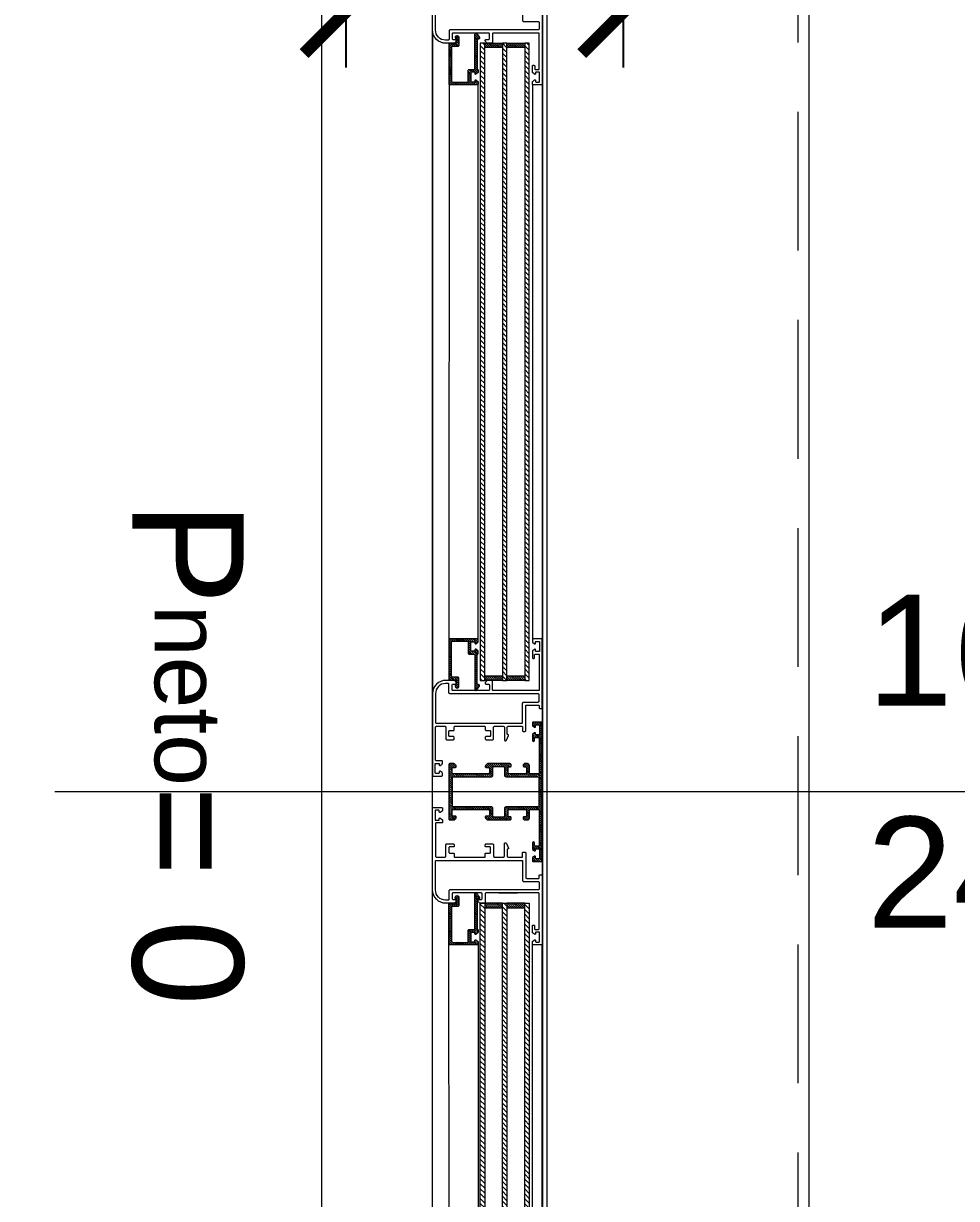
# Model space of a CAD drawing. Header units: centimetres. Extents: x 99002 to 104403, y -55119 to -48358.
# Drawn here: x 101830.3 to 101914.3, y -50868.9 to -50763 of the extents above; entities that cross this region are included whole.
import ezdxf

# ---------------------------------------------------------------- set-up
doc = ezdxf.new("R2010")
doc.units = ezdxf.units.CM
doc.header["$LTSCALE"] = 50
doc.header["$MEASUREMENT"] = 0
doc.linetypes.add('CACHE', pattern=[0.375, 0.25, -0.125])
doc.layers.get('0').update_dxf_attribs({"color": 8})
doc.layers.add('COTE 50ème', color=1, linetype='Continuous')
doc.layers.add('WINDOWS', color=21, linetype='Continuous', lineweight=5)
doc.styles.add('GENERATED_STYLE_1', font='arial.ttf')
doc.styles.add('RS_TXT_50', font='arial.ttf', dxfattribs={"height": 12.5})
doc.dimstyles.new('RS_50CM_LINEAIRE', dxfattribs={"dimscale": 5, "dimtxt": 12.5, "dimasz": 1.5, "dimexe": 1, "dimexo": 2.5, "dimgap": 1, "dimtad": 1, "dimdec": 1, "dimrnd": 0.5, "dimdsep": 46, "dimtxsty": 'RS_TXT_50', "dimblk1": 'ARCHTICK', "dimblk2": 'ARCHTICK', "dimsah": 1, "dimcen": 2.5, "dimdle": 1, "dimclrt": 4, "dimadec": 0, "dimazin": 2, "dimtfac": 1, "dimtdec": 1, "dimtix": 1, "dimtmove": 2, "dimatfit": 3, "dimfxl": 1, "dimtolj": 1, "dimtzin": 0, "dimarcsym": 0})
pattern_1 = [(135, (-46708.70849, -43842.58123), (-0.08838834765, -0.08838834765), [])]
pattern_2 = [(135, (-46708.9128, -43842.58123), (-0.2209708691, -0.2209708691), [])]

# ---------------------------------------------------------------- blocks, each defined once
blk = doc.blocks.new('DRITARE POS 3')
at = {"layer": 'WINDOWS'}
h = blk.add_hatch(dxfattribs=at)
h.set_pattern_fill('ANSI31', color=140, scale=2.5, angle=450)
h.set_pattern_definition(pattern_2)
h.paths.add_polyline_path([(-8.71, -70.07), (-8.71, -12.58), (-8.31, -12.58), (-8.31, -70.07)])
h.paths.add_polyline_path([(-6.71, -70.07), (-6.71, -12.58), (-6.31, -12.58), (-6.31, -70.07)])
h.paths.add_polyline_path([(-4.71, -70.07), (-4.71, -12.58), (-4.31, -12.58), (-4.31, -70.07)])
at = {"layer": 'WINDOWS', "transparency": 33554559}
h = blk.add_hatch(dxfattribs=at)
h.set_pattern_fill('ANSI31', color=140, angle=450)
h.set_pattern_definition([(135, (-46708.90849, -43825.58123), (-0.08838834765, -0.08838834765), [])])
h.paths.add_polyline_path([(-6.71, -12.58), (-8.31, -12.58), (-8.31, -12.98), (-6.71, -12.98)])
h.paths.add_polyline_path([(-4.71, -12.58), (-6.31, -12.58), (-6.31, -12.98), (-4.71, -12.98)])
h.paths.add_polyline_path([(-6.71, -69.67), (-8.31, -69.67), (-8.31, -70.07), (-6.71, -70.07)])
h.paths.add_polyline_path([(-4.71, -69.67), (-6.31, -69.67), (-6.31, -70.07), (-4.71, -70.07)])
h = blk.add_hatch(dxfattribs=at)
h.set_pattern_fill('ANSI31', color=256, angle=450)
h.set_pattern_definition(pattern_1)
h.paths.add_polyline_path([(-1.49, -66.39, 0.414214), (-1.55, -66.33), (-4.06, -66.33, 0.414214), (-4.11, -66.39), (-4.11, -66.59, 0.250765), (-4.09, -66.64), (-3.92, -66.77, 0.599022), (-3.83, -66.72), (-3.83, -66.65, -0.414214), (-3.78, -66.59), (-3.51, -66.59, -0.414214), (-3.46, -66.65), (-3.46, -67.39, -0.414214), (-3.51, -67.45), (-3.78, -67.45, -0.414214), (-3.83, -67.39), (-3.83, -67.32, 0.599022), (-3.92, -67.27), (-4.09, -67.4, 0.250765), (-4.11, -67.45), (-4.11, -67.66, 0.414214), (-4.06, -67.71), (-4.02, -67.71), (-4.02, -70.4, -0.414214), (-4.07, -70.46), (-4.15, -70.46, 0.603122), (-4.23, -70.6), (-3.98, -70.96, 0.737396), (-3.81, -70.9), (-3.81, -67.77, -0.414214), (-3.76, -67.71), (-3.31, -67.71, 0.414214), (-3.22, -67.62), (-3.22, -66.61, -0.414214), (-3.16, -66.55), (-1.81, -66.55, -0.414214), (-1.72, -66.65), (-1.72, -69.69, -0.414214), (-1.81, -69.78), (-2.28, -69.78, 0.414214), (-2.37, -69.88), (-2.37, -70.61, 1.657435), (-2.12, -70.48, -0.247394), (-2.15, -70.44), (-2.15, -70.06, -0.414214), (-2.09, -70.01), (-1.74, -70.01), (-1.74, -70.06), (-1.49, -70.06), (-1.49, -70.01)])
at = {"layer": 'WINDOWS'}
h = blk.add_hatch(dxfattribs=at)
h.set_pattern_fill('ANSI31', color=256, angle=450)
h.set_pattern_definition(pattern_1)
h.paths.add_polyline_path([(-9.61, -75.28, -0.414214), (-9.56, -75.22), (-9.26, -75.22, -0.414214), (-9.2, -75.28), (-9.2, -75.49, 1), (-9, -75.49), (-9, -74.96, 0.250765), (-9.02, -74.91), (-9.19, -74.8, 0.599022), (-9.28, -74.85), (-9.28, -74.92, -0.414214), (-9.33, -74.98), (-9.59, -74.98, -0.414214), (-9.65, -74.92), (-9.65, -74.14, -0.414214), (-9.59, -74.08), (-9.33, -74.08, -0.414214), (-9.28, -74.14), (-9.28, -74.25, 0.599022), (-9.19, -74.3), (-9.02, -74.18, 0.250765), (-9, -74.14), (-9, -73.9, 0.414214), (-9.05, -73.84), (-9.84, -73.84, 0.414214), (-9.89, -73.9), (-9.89, -80.11), (-9.89, -86.33, 0.414214), (-9.84, -86.38), (-9.05, -86.38, 0.414214), (-9, -86.33), (-9, -86.08, 0.250765), (-9.02, -86.04), (-9.19, -85.93, 0.599022), (-9.28, -85.97), (-9.28, -86.08, -0.414214), (-9.33, -86.14), (-9.59, -86.14, -0.414214), (-9.65, -86.08), (-9.65, -85.3, -0.414214), (-9.59, -85.24), (-9.33, -85.24, -0.414214), (-9.28, -85.3), (-9.28, -85.38, 0.599022), (-9.19, -85.42), (-9.02, -85.31, 0.250765), (-9, -85.26), (-9, -84.73, 1), (-9.2, -84.73), (-9.2, -84.95, -0.414214), (-9.26, -85), (-9.56, -85, -0.414214), (-9.61, -84.95), (-9.61, -81.77, -0.414214), (-9.56, -81.72), (-8.83, -81.72, -0.414214), (-8.74, -81.81), (-8.74, -82.46, 0.414214), (-8.55, -82.65), (-8.29, -82.65, 0.198912), (-8.25, -82.63), (-8.19, -82.57, 0.198912), (-8.18, -82.53), (-8.18, -82.43, 0.414214), (-8.23, -82.37), (-8.4, -82.37, -0.414214), (-8.46, -82.31), (-8.46, -81.81, -0.414214), (-8.36, -81.72), (-6.91, -81.72, -0.414214), (-6.81, -81.81), (-6.81, -82.31, -0.414214), (-6.87, -82.37), (-7.04, -82.37, 0.414214), (-7.09, -82.43), (-7.09, -82.53, 0.198912), (-7.08, -82.57), (-7.02, -82.63, 0.198912), (-6.98, -82.65), (-4.97, -82.65, 0.198912), (-4.93, -82.63), (-4.78, -82.48, 0.198912), (-4.76, -82.44), (-4.76, -82.37, 0.414214), (-4.82, -82.31), (-5, -82.31, -0.340481), (-5.13, -82.22), (-5.13, -81.81, -0.414214), (-5.04, -81.72), (-1.87, -81.72, -0.414214), (-1.77, -81.81), (-1.77, -82.22, -0.414214), (-1.87, -82.31), (-2.09, -82.31, 0.414214), (-2.15, -82.37), (-2.15, -82.44, 0.198912), (-2.13, -82.48), (-1.98, -82.63, 0.198912), (-1.94, -82.65), (-1.55, -82.65, 0.414214), (-1.49, -82.59), (-1.49, -80.11), (-1.49, -77.63, 0.414214), (-1.55, -77.57), (-1.94, -77.57, 0.198912), (-1.98, -77.59), (-2.13, -77.74, 0.198912), (-2.15, -77.78), (-2.15, -77.85, 0.414214), (-2.09, -77.91), (-1.87, -77.91, -0.414214), (-1.77, -78), (-1.77, -78.41, -0.414214), (-1.87, -78.51), (-5.04, -78.51, -0.414214), (-5.13, -78.41), (-5.13, -78, -0.340481), (-5, -77.91), (-4.82, -77.91, 0.414214), (-4.76, -77.85), (-4.76, -77.78, 0.198912), (-4.78, -77.74), (-4.93, -77.59, 0.198912), (-4.97, -77.57), (-6.98, -77.57, 0.198912), (-7.02, -77.59), (-7.08, -77.65, 0.198912), (-7.09, -77.69), (-7.09, -77.8, 0.414214), (-7.04, -77.85), (-6.87, -77.85, -0.414214), (-6.81, -77.91), (-6.81, -78.41, -0.414214), (-6.91, -78.51), (-8.36, -78.51, -0.414214), (-8.46, -78.41), (-8.46, -77.91, -0.414214), (-8.4, -77.85), (-8.23, -77.85, 0.414214), (-8.18, -77.8), (-8.18, -77.69, 0.198912), (-8.19, -77.65), (-8.25, -77.59, 0.198912), (-8.29, -77.57), (-8.55, -77.57, 0.414214), (-8.74, -77.76), (-8.74, -78.41, -0.414214), (-8.83, -78.51), (-9.56, -78.51, -0.414214), (-9.61, -78.45)])
h.paths.add_polyline_path([(-9.56, -78.79), (-6.63, -78.79), (-6.53, -78.69), (-6.53, -77.95), (-6.44, -77.85), (-5.51, -77.85), (-5.41, -77.95), (-5.41, -78.69), (-5.32, -78.79), (-1.83, -78.79), (-1.77, -78.84), (-1.77, -80.11), (-1.77, -81.38), (-1.83, -81.44), (-5.32, -81.44), (-5.41, -81.53), (-5.41, -82.28), (-5.51, -82.37), (-6.44, -82.37), (-6.53, -82.28), (-6.53, -81.53), (-6.63, -81.44), (-9.56, -81.44), (-9.61, -81.38), (-9.61, -80.11), (-9.61, -78.84)], flags=16)
at = {"layer": 'WINDOWS', "transparency": 33554559}
h = blk.add_hatch(dxfattribs=at)
h.set_pattern_fill('ANSI31', color=256, angle=450)
h.set_pattern_definition(pattern_1)
h.paths.add_polyline_path([(-1.49, -90.21), (-1.49, -90.16), (-1.74, -90.16), (-1.74, -90.21), (-2.09, -90.21, -0.414214), (-2.15, -90.16), (-2.15, -89.79, -0.247394), (-2.12, -89.74, 1.657435), (-2.37, -89.61), (-2.37, -90.35, 0.414214), (-2.28, -90.44), (-1.81, -90.44, -0.414214), (-1.72, -90.53), (-1.72, -93.57, -0.414214), (-1.81, -93.67), (-3.16, -93.67, -0.414214), (-3.22, -93.61), (-3.22, -92.6, 0.414214), (-3.31, -92.51), (-3.76, -92.51, -0.414214), (-3.81, -92.45), (-3.81, -89.32, 0.737396), (-3.98, -89.27), (-4.23, -89.62, 0.603122), (-4.15, -89.77), (-4.07, -89.77, -0.414214), (-4.02, -89.82), (-4.02, -92.51), (-4.06, -92.51, 0.414214), (-4.11, -92.57), (-4.11, -92.77, 0.250765), (-4.09, -92.82), (-3.92, -92.95, 0.599022), (-3.83, -92.9), (-3.83, -92.83, -0.414214), (-3.78, -92.77), (-3.51, -92.77, -0.414214), (-3.46, -92.83), (-3.46, -93.57, -0.414214), (-3.51, -93.63), (-3.78, -93.63, -0.414214), (-3.83, -93.57), (-3.83, -93.5, 0.599022), (-3.92, -93.45), (-4.09, -93.58, 0.250765), (-4.11, -93.63), (-4.11, -93.84, 0.414214), (-4.06, -93.89), (-1.55, -93.89, 0.414214), (-1.49, -93.84)])
at = {"layer": 'WINDOWS'}
h = blk.add_hatch(dxfattribs=at)
h.set_pattern_fill('ANSI31', color=140, scale=2.5, angle=450)
h.set_pattern_definition(pattern_2)
h.paths.add_polyline_path([(-8.71, -90.15), (-8.71, -147.54), (-8.31, -147.54), (-8.31, -90.15)])
h.paths.add_polyline_path([(-6.71, -90.15), (-6.71, -147.54), (-6.31, -147.54), (-6.31, -90.15)])
h.paths.add_polyline_path([(-4.71, -90.15), (-4.71, -147.53), (-4.31, -147.53), (-4.31, -90.15)])
at = {"layer": 'WINDOWS', "transparency": 33554559}
h = blk.add_hatch(dxfattribs=at)
h.set_pattern_fill('ANSI31', color=140, angle=450)
h.set_pattern_definition([(135, (-46708.90849, -43859.58123), (-0.08838834765, -0.08838834765), [])])
h.paths.add_polyline_path([(-6.71, -147.54), (-8.31, -147.54), (-8.31, -147.14), (-6.71, -147.14)])
h.paths.add_polyline_path([(-4.71, -147.54), (-6.31, -147.54), (-6.31, -147.14), (-4.71, -147.14)])
h.paths.add_polyline_path([(-6.71, -90.55), (-8.31, -90.55), (-8.31, -90.15), (-6.71, -90.15)])
h.paths.add_polyline_path([(-4.71, -90.55), (-6.31, -90.55), (-6.31, -90.15), (-4.71, -90.15)])
h = blk.add_hatch(dxfattribs=at)
h.set_pattern_fill('ANSI31', color=256, angle=450)
h.set_pattern_definition([(135, (-46708.71279, -43842.58135), (-0.08838834765, -0.08838834765), [])])
h.paths.add_polyline_path([(-1.72, -147.16, -0.414214), (-1.81, -147.25), (-2.28, -147.25, 0.414214), (-2.37, -147.34), (-2.37, -148.08, 1.835735), (-2.15, -147.94), (-2.15, -147.47), (-1.74, -147.47), (-1.5, -147.53), (-1.5, -143.85, 0.414214), (-1.55, -143.8), (-4.06, -143.8, 0.414214), (-4.12, -143.85), (-4.12, -144.06, 0.250765), (-4.09, -144.1), (-3.92, -144.24, 0.599022), (-3.84, -144.19), (-3.84, -144.06), (-3.46, -144.06), (-3.46, -144.92), (-3.84, -144.92), (-3.84, -144.79, 0.649779), (-3.93, -144.74), (-4.1, -144.88, 0.212283), (-4.12, -144.92), (-4.12, -145.12, 0.414214), (-4.06, -145.18), (-4.02, -145.18), (-4.02, -147.92), (-4.15, -147.92, 0.603122), (-4.23, -148.07), (-3.99, -148.42, 0.737396), (-3.82, -148.37), (-3.82, -145.18), (-3.31, -145.18, 0.414214), (-3.22, -145.08), (-3.22, -144.02), (-1.81, -144.02, -0.414214), (-1.72, -144.11)])
at = {"layer": 'WINDOWS', "color": 165, "linetype": 'CACHE'}
blk.add_line((-32.9, -160.11), (-32.9, 0), dxfattribs=at)
at = {"layer": 'WINDOWS'}
for p, q in [((-0.01, -11.48), (0, -71.24)), ((-9.89, -16.28), (-9.89, -66.39)), ((-9, -16.26), (-9, -66.39)), ((-4.11, -66.39), (-4.12, -16.26)), ((-1.5, -16.26), (-1.49, -66.39)), ((-5.98, -71), (-7.66, -71)), ((-0.01, -148.63), (0, -88.98)), ((-9.89, -143.83), (-9.89, -93.83)), ((-9, -143.85), (-9, -93.83)), ((-4.11, -93.84), (-4.12, -143.85)), ((-1.5, -143.85), (-1.49, -93.84))]:
    blk.add_line(p, q, dxfattribs=at)
at = {"layer": 'WINDOWS', "color": 165}
blk.add_line((-61.99, -80.11), (34.01, -80.11), dxfattribs=at)
for points in [[(-9.9, 0), (-9.9, -160.11), (-33.9, -160.11), (-33.9, 0)], [(-10.3, -159.71), (-10.3, -0.4), (-9.9, 0), (-9.9, -160.11)], [(0, 0), (0, -160.11), (10, -160.11), (10, 0)]]:
    blk.add_lwpolyline(points, close=True, dxfattribs=at)
at = {"layer": 'WINDOWS'}
for points in [[(-9.9, -160.11), (-9.9, 0), (0, 0), (0, -160.11)], [(-1.77, -80.11), (-1.77, -78.84), (-1.83, -78.79), (-5.32, -78.79), (-5.41, -78.69), (-5.41, -77.95), (-5.51, -77.85), (-6.44, -77.85), (-6.53, -77.95), (-6.53, -78.69), (-6.63, -78.79), (-9.56, -78.79), (-9.61, -78.84), (-9.61, -80.11), (-9.61, -81.38), (-9.56, -81.44), (-6.63, -81.44), (-6.53, -81.53), (-6.53, -82.28), (-6.44, -82.37), (-5.51, -82.37), (-5.41, -82.28), (-5.41, -81.53), (-5.32, -81.44), (-1.83, -81.44), (-1.77, -81.38)]]:
    blk.add_lwpolyline(points, close=True, dxfattribs=at)
at = {"layer": 'WINDOWS', "color": 140}
for points in [[(-8.71, -70.07), (-8.71, -12.58), (-8.31, -12.58), (-8.31, -70.07)], [(-6.71, -70.07), (-6.71, -12.58), (-6.31, -12.58), (-6.31, -70.07)], [(-4.71, -70.07), (-4.71, -12.58), (-4.31, -12.58), (-4.31, -70.07)], [(-6.71, -69.67), (-8.31, -69.67), (-8.31, -70.07), (-6.71, -70.07)], [(-4.71, -69.67), (-6.31, -69.67), (-6.31, -70.07), (-4.71, -70.07)], [(-8.71, -90.15), (-8.71, -147.54), (-8.31, -147.54), (-8.31, -90.15)], [(-6.71, -90.55), (-8.31, -90.55), (-8.31, -90.15), (-6.71, -90.15)], [(-6.71, -90.15), (-6.71, -147.54), (-6.31, -147.54), (-6.31, -90.15)], [(-4.71, -90.55), (-6.31, -90.55), (-6.31, -90.15), (-4.71, -90.15)], [(-4.71, -90.15), (-4.71, -147.53), (-4.31, -147.53), (-4.31, -90.15)], [(-6.71, -147.54), (-8.31, -147.54), (-8.31, -147.14), (-6.71, -147.14)], [(-4.71, -147.54), (-6.31, -147.54), (-6.31, -147.14), (-4.71, -147.14)]]:
    blk.add_lwpolyline(points, close=True, dxfattribs=at)
at = {"layer": 'WINDOWS'}
for points in [[(0, -78.64, -0.414214), (-0.06, -78.69), (-0.84, -78.69, -0.414214), (-0.9, -78.64), (-0.9, -78.43, -0.250765), (-0.87, -78.38), (-0.7, -78.25, -0.599022), (-0.62, -78.3), (-0.62, -78.39, 0.414214), (-0.56, -78.45), (-0.3, -78.45, 0.414214), (-0.24, -78.39), (-0.24, -77.61, 0.414214), (-0.3, -77.55), (-0.56, -77.55, 0.414214), (-0.62, -77.61), (-0.62, -77.7, -0.599022), (-0.7, -77.75), (-0.87, -77.62, -0.250765), (-0.9, -77.57), (-0.9, -77.37, -0.414214), (-0.84, -77.31), (-0.34, -77.31, 0.414214), (-0.28, -77.26), (-0.28, -74.31, 0.414214), (-0.37, -74.21), (-1.12, -74.21, 0.414214), (-1.21, -74.31), (-1.21, -75.33, -0.414214), (-1.31, -75.43), (-1.87, -75.43, -0.414214), (-1.96, -75.33), (-1.96, -75.2, -0.414214), (-1.9, -75.15), (-1.55, -75.15, 0.414214), (-1.49, -75.09), (-1.49, -74.64, 0.414214), (-1.55, -74.59), (-1.9, -74.59, -0.414214), (-1.96, -74.53), (-1.96, -74.27, 0.414214), (-2.02, -74.21), (-4.7, -74.21, 0.414214), (-4.76, -74.27), (-4.76, -74.53, -0.414214), (-4.82, -74.59), (-5.17, -74.59, 0.414214), (-5.23, -74.64), (-5.23, -75.09, 0.414214), (-5.17, -75.15), (-4.82, -75.15, -0.414214), (-4.76, -75.2), (-4.76, -75.33, -0.414214), (-4.85, -75.43), (-5.41, -75.43, -0.414214), (-5.51, -75.33), (-5.51, -74.31, 0.414214), (-5.6, -74.21), (-6.38, -74.21, 0.414214), (-6.48, -74.31), (-6.48, -75.43, -0.809546), (-6.66, -75.46), (-6.85, -75.04, -0.543142), (-6.79, -74.96, 0.414214), (-6.74, -74.9), (-6.74, -74.31, 0.414214), (-6.83, -74.21), (-8.06, -74.21, 0.414214), (-8.12, -74.27), (-8.12, -74.62, -0.414214), (-8.18, -74.68), (-8.34, -74.68, -0.414214), (-8.4, -74.62), (-8.4, -72.4, 0.414214), (-8.49, -72.31), (-9.56, -72.31, 0.414214), (-9.61, -72.36), (-9.61, -72.57, -0.414214), (-9.67, -72.63), (-9.84, -72.63, -0.414214), (-9.89, -72.57), (-9.89, -66.39, -0.414214), (-9.84, -66.34), (-9.05, -66.34, -0.414214), (-9, -66.39), (-9, -66.6, -0.250765), (-9.02, -66.64), (-9.19, -66.77, -0.599022), (-9.28, -66.73), (-9.28, -66.63, 0.414214), (-9.33, -66.58), (-9.59, -66.58, 0.414214), (-9.65, -66.63), (-9.65, -67.42, 0.414214), (-9.59, -67.47), (-9.33, -67.47, 0.414214), (-9.28, -67.42), (-9.28, -67.32, -0.599022), (-9.19, -67.28), (-9.02, -67.41, -0.250765), (-9, -67.46), (-9, -68.03, -0.414214), (-9.05, -68.09), (-9.15, -68.09, -0.414214), (-9.2, -68.03), (-9.2, -67.77, 0.414214), (-9.26, -67.72), (-9.56, -67.72, 0.414214), (-9.61, -67.77), (-9.61, -70.95, 0.414214), (-9.56, -71), (-4.82, -71, 0.414214), (-4.76, -70.95), (-4.76, -70.12, -0.414214), (-4.71, -70.07), (-4.32, -70.07, -0.198912), (-4.28, -70.09), (-4.13, -70.24, -0.198912), (-4.11, -70.28), (-4.11, -70.35, -0.414214), (-4.17, -70.4), (-4.39, -70.4, 0.414214), (-4.48, -70.5), (-4.48, -70.91, 0.414214), (-4.39, -71), (-1.87, -71, 0.414214), (-1.77, -70.91), (-1.77, -70.5, 0.414214), (-1.87, -70.4), (-2.09, -70.4, -0.414214), (-2.15, -70.35), (-2.15, -70.28, -0.198912), (-2.13, -70.24), (-1.98, -70.09, -0.198912), (-1.94, -70.07), (-1.21, -70.07, -0.414214), (0, -71.28)], [(-1.74, -70.01), (-2.09, -70.01, 0.414214), (-2.15, -70.06), (-2.15, -70.44, 0.247394), (-2.12, -70.48, -1.657435), (-2.37, -70.61), (-2.37, -69.88, -0.414214), (-2.28, -69.78), (-1.81, -69.78, 0.414214), (-1.72, -69.69), (-1.72, -66.65, 0.414214), (-1.81, -66.55), (-3.16, -66.55, 0.414214), (-3.22, -66.61), (-3.22, -67.62, -0.414214), (-3.31, -67.71), (-3.76, -67.71, 0.414214), (-3.81, -67.77), (-3.81, -70.9, -0.737396), (-3.98, -70.96), (-4.23, -70.6, -0.603122), (-4.15, -70.46), (-4.07, -70.46, 0.414214), (-4.02, -70.4), (-4.02, -67.71), (-4.06, -67.71, -0.414214), (-4.11, -67.66), (-4.11, -67.45, -0.250765), (-4.09, -67.4), (-3.92, -67.27, -0.599022), (-3.83, -67.32), (-3.83, -67.39, 0.414214), (-3.78, -67.45), (-3.51, -67.45, 0.414214), (-3.46, -67.39), (-3.46, -66.65, 0.414214), (-3.51, -66.59), (-3.78, -66.59, 0.414214), (-3.83, -66.65), (-3.83, -66.72, -0.599022), (-3.92, -66.77), (-4.09, -66.64, -0.250765), (-4.11, -66.59), (-4.11, -66.39, -0.414214), (-4.06, -66.33), (-1.55, -66.33, -0.414214), (-1.49, -66.39), (-1.49, -70.01), (-1.49, -70.06), (-1.74, -70.06)], [(-1.49, -70.44, -0.414214), (-1.4, -70.35), (-1.18, -70.35), (-1.18, -70.35, -0.414214), (-0.28, -71.28), (-0.28, -73.88, -0.414214), (-0.34, -73.93), (-8.06, -73.93, -0.414214), (-8.12, -73.88), (-8.12, -72.12, 0.414214), (-8.21, -72.03), (-9.52, -72.03, -0.414214), (-9.61, -71.94), (-9.61, -71.38, -0.414214), (-9.52, -71.28), (-1.59, -71.28, 0.414214), (-1.49, -71.19)], [(-1.49, -80.11), (-1.49, -77.63, 0.414214), (-1.55, -77.57), (-1.94, -77.57, 0.198912), (-1.98, -77.59), (-2.13, -77.74, 0.198912), (-2.15, -77.78), (-2.15, -77.85, 0.414214), (-2.09, -77.91), (-1.87, -77.91, -0.414214), (-1.77, -78), (-1.77, -78.41, -0.414214), (-1.87, -78.51), (-5.04, -78.51, -0.414214), (-5.13, -78.41), (-5.13, -78, -0.340481), (-5, -77.91), (-4.82, -77.91, 0.414214), (-4.76, -77.85), (-4.76, -77.78, 0.198912), (-4.78, -77.74), (-4.93, -77.59, 0.198912), (-4.97, -77.57), (-6.98, -77.57, 0.198912), (-7.02, -77.59), (-7.08, -77.65, 0.198912), (-7.09, -77.69), (-7.09, -77.8, 0.414214), (-7.04, -77.85), (-6.87, -77.85, -0.414214), (-6.81, -77.91), (-6.81, -78.41, -0.414214), (-6.91, -78.51), (-8.36, -78.51, -0.414214), (-8.46, -78.41), (-8.46, -77.91, -0.414214), (-8.4, -77.85), (-8.23, -77.85, 0.414214), (-8.18, -77.8), (-8.18, -77.69, 0.198912), (-8.19, -77.65), (-8.25, -77.59, 0.198912), (-8.29, -77.57), (-8.55, -77.57, 0.414214), (-8.74, -77.76), (-8.74, -78.41, -0.414214), (-8.83, -78.51), (-9.56, -78.51, -0.414214), (-9.61, -78.45), (-9.61, -75.28, -0.414214), (-9.56, -75.22), (-9.26, -75.22, -0.414214), (-9.2, -75.28), (-9.2, -75.49, 1), (-9, -75.49), (-9, -74.96, 0.250765), (-9.02, -74.91), (-9.19, -74.8, 0.599022), (-9.28, -74.85), (-9.28, -74.92, -0.414214), (-9.33, -74.98), (-9.59, -74.98, -0.414214), (-9.65, -74.92), (-9.65, -74.14, -0.414214), (-9.59, -74.08), (-9.33, -74.08, -0.414214), (-9.28, -74.14), (-9.28, -74.25, 0.599022), (-9.19, -74.3), (-9.02, -74.18, 0.250765), (-9, -74.14), (-9, -73.9, 0.414214), (-9.05, -73.84), (-9.84, -73.84, 0.414214), (-9.89, -73.9), (-9.89, -80.11), (-9.89, -86.33, 0.414214), (-9.84, -86.38), (-9.05, -86.38, 0.414214), (-9, -86.33), (-9, -86.08, 0.250765), (-9.02, -86.04), (-9.19, -85.93, 0.599022), (-9.28, -85.97), (-9.28, -86.08, -0.414214), (-9.33, -86.14), (-9.59, -86.14, -0.414214), (-9.65, -86.08), (-9.65, -85.3, -0.414214), (-9.59, -85.24), (-9.33, -85.24, -0.414214), (-9.28, -85.3), (-9.28, -85.38, 0.599022), (-9.19, -85.42), (-9.02, -85.31, 0.250765), (-9, -85.26), (-9, -84.73, 1), (-9.2, -84.73), (-9.2, -84.95, -0.414214), (-9.26, -85), (-9.56, -85, -0.414214), (-9.61, -84.95), (-9.61, -81.77, -0.414214), (-9.56, -81.72), (-8.83, -81.72, -0.414214), (-8.74, -81.81), (-8.74, -82.46, 0.414214), (-8.55, -82.65), (-8.29, -82.65, 0.198912), (-8.25, -82.63), (-8.19, -82.57, 0.198912), (-8.18, -82.53), (-8.18, -82.43, 0.414214), (-8.23, -82.37), (-8.4, -82.37, -0.414214), (-8.46, -82.31), (-8.46, -81.81, -0.414214), (-8.36, -81.72), (-6.91, -81.72, -0.414214), (-6.81, -81.81), (-6.81, -82.31, -0.414214), (-6.87, -82.37), (-7.04, -82.37, 0.414214), (-7.09, -82.43), (-7.09, -82.53, 0.198912), (-7.08, -82.57), (-7.02, -82.63, 0.198912), (-6.98, -82.65), (-4.97, -82.65, 0.198912), (-4.93, -82.63), (-4.78, -82.48, 0.198912), (-4.76, -82.44), (-4.76, -82.37, 0.414214), (-4.82, -82.31), (-5, -82.31, -0.340481), (-5.13, -82.22), (-5.13, -81.81, -0.414214), (-5.04, -81.72), (-1.87, -81.72, -0.414214), (-1.77, -81.81), (-1.77, -82.22, -0.414214), (-1.87, -82.31), (-2.09, -82.31, 0.414214), (-2.15, -82.37), (-2.15, -82.44, 0.198912), (-2.13, -82.48), (-1.98, -82.63, 0.198912), (-1.94, -82.65), (-1.55, -82.65, 0.414214), (-1.49, -82.59)], [(0, -81.59, 0.414214), (-0.06, -81.53), (-0.84, -81.53, 0.414214), (-0.9, -81.59), (-0.9, -81.79, 0.250765), (-0.87, -81.84), (-0.7, -81.97, 0.599022), (-0.62, -81.92), (-0.62, -81.83, -0.414214), (-0.56, -81.77), (-0.3, -81.77, -0.414214), (-0.24, -81.83), (-0.24, -82.61, -0.414214), (-0.3, -82.67), (-0.56, -82.67, -0.414214), (-0.62, -82.61), (-0.62, -82.52, 0.599022), (-0.7, -82.47), (-0.87, -82.6, 0.250765), (-0.9, -82.65), (-0.9, -82.86, 0.414214), (-0.84, -82.91), (-0.34, -82.91, -0.414214), (-0.28, -82.97), (-0.28, -85.92, -0.414214), (-0.37, -86.01), (-1.12, -86.01, -0.414214), (-1.21, -85.92), (-1.21, -84.89, 0.414214), (-1.31, -84.8), (-1.87, -84.8, 0.414214), (-1.96, -84.89), (-1.96, -85.02, 0.414214), (-1.9, -85.08), (-1.55, -85.08, -0.414214), (-1.49, -85.13), (-1.49, -85.58, -0.414214), (-1.55, -85.64), (-1.9, -85.64, 0.414214), (-1.96, -85.69), (-1.96, -85.95, -0.414214), (-2.02, -86.01), (-4.7, -86.01, -0.414214), (-4.76, -85.95), (-4.76, -85.69, 0.414214), (-4.82, -85.64), (-5.17, -85.64, -0.414214), (-5.23, -85.58), (-5.23, -85.13, -0.414214), (-5.17, -85.08), (-4.82, -85.08, 0.414214), (-4.76, -85.02), (-4.76, -84.89, 0.414214), (-4.85, -84.8), (-5.41, -84.8, 0.414214), (-5.51, -84.89), (-5.51, -85.92, -0.414214), (-5.6, -86.01), (-6.38, -86.01, -0.414214), (-6.48, -85.92), (-6.48, -84.8, 0.809546), (-6.66, -84.76), (-6.85, -85.18, 0.543142), (-6.79, -85.26, -0.414214), (-6.74, -85.32), (-6.74, -85.92, -0.414214), (-6.83, -86.01), (-8.06, -86.01, -0.414214), (-8.12, -85.95), (-8.12, -85.6, 0.414214), (-8.18, -85.54), (-8.34, -85.54, 0.414214), (-8.4, -85.6), (-8.4, -87.82, -0.414214), (-8.49, -87.91), (-9.56, -87.91, -0.414214), (-9.61, -87.86), (-9.61, -87.65, 0.414214), (-9.67, -87.6), (-9.84, -87.6, 0.414214), (-9.89, -87.65), (-9.89, -93.83, 0.414214), (-9.84, -93.89), (-9.05, -93.89, 0.414214), (-9, -93.83), (-9, -93.63, 0.250765), (-9.02, -93.58), (-9.19, -93.45, 0.599022), (-9.28, -93.5), (-9.28, -93.59, -0.414214), (-9.33, -93.64), (-9.59, -93.64, -0.414214), (-9.65, -93.59), (-9.65, -92.8, -0.414214), (-9.59, -92.75), (-9.33, -92.75, -0.414214), (-9.28, -92.8), (-9.28, -92.9, 0.599022), (-9.19, -92.94), (-9.02, -92.81, 0.250765), (-9, -92.77), (-9, -92.19, 0.414214), (-9.05, -92.13), (-9.15, -92.13, 0.414214), (-9.2, -92.19), (-9.2, -92.45, -0.414214), (-9.26, -92.51), (-9.56, -92.51, -0.414214), (-9.61, -92.45), (-9.61, -89.28, -0.414214), (-9.56, -89.22), (-5.47, -89.22, -0.414214), (-5.41, -89.28), (-5.41, -90.1, 0.414214), (-5.36, -90.15), (-4.97, -90.15, 0.198912), (-4.93, -90.14), (-4.78, -89.98, 0.198912), (-4.76, -89.94), (-4.76, -89.87, 0.414214), (-4.82, -89.82), (-5.04, -89.82, -0.414214), (-5.13, -89.72), (-5.13, -89.31, -0.414214), (-5.04, -89.22), (-1.87, -89.22, -0.414214), (-1.77, -89.31), (-1.77, -89.72, -0.414214), (-1.87, -89.82), (-2.09, -89.82, 0.414214), (-2.15, -89.87), (-2.15, -89.94, 0.198912), (-2.13, -89.98), (-1.98, -90.14, 0.198912), (-1.94, -90.15), (-1.21, -90.15, 0.414214), (0, -88.94)], [(-1.49, -89.78, 0.414214), (-1.4, -89.87), (-1.18, -89.87), (-1.18, -89.87, 0.414214), (-0.28, -88.94), (-0.28, -86.35, 0.414214), (-0.34, -86.29), (-8.06, -86.29, 0.414214), (-8.12, -86.35), (-8.12, -88.1, -0.414214), (-8.21, -88.19), (-9.52, -88.19, 0.414214), (-9.61, -88.29), (-9.61, -88.85, 0.414214), (-9.52, -88.94), (-1.59, -88.94, -0.414214), (-1.49, -89.03)], [(-1.74, -90.21), (-2.09, -90.21, -0.414214), (-2.15, -90.16), (-2.15, -89.79, -0.247394), (-2.12, -89.74, 1.657435), (-2.37, -89.61), (-2.37, -90.35, 0.414214), (-2.28, -90.44), (-1.81, -90.44, -0.414214), (-1.72, -90.53), (-1.72, -93.57, -0.414214), (-1.81, -93.67), (-3.16, -93.67, -0.414214), (-3.22, -93.61), (-3.22, -92.6, 0.414214), (-3.31, -92.51), (-3.76, -92.51, -0.414214), (-3.81, -92.45), (-3.81, -89.32, 0.737396), (-3.98, -89.27), (-4.23, -89.62, 0.603122), (-4.15, -89.77), (-4.07, -89.77, -0.414214), (-4.02, -89.82), (-4.02, -92.51), (-4.06, -92.51, 0.414214), (-4.11, -92.57), (-4.11, -92.77, 0.250765), (-4.09, -92.82), (-3.92, -92.95, 0.599022), (-3.83, -92.9), (-3.83, -92.83, -0.414214), (-3.78, -92.77), (-3.51, -92.77, -0.414214), (-3.46, -92.83), (-3.46, -93.57, -0.414214), (-3.51, -93.63), (-3.78, -93.63, -0.414214), (-3.83, -93.57), (-3.83, -93.5, 0.599022), (-3.92, -93.45), (-4.09, -93.58, 0.250765), (-4.11, -93.63), (-4.11, -93.84, 0.414214), (-4.06, -93.89), (-1.55, -93.89, 0.414214), (-1.49, -93.84), (-1.49, -90.21), (-1.49, -90.16), (-1.74, -90.16)], [(-1.74, -147.47), (-2.09, -147.47, 0.414214), (-2.15, -147.53), (-2.15, -147.9, 0.247394), (-2.13, -147.95, -1.657435), (-2.37, -148.08), (-2.37, -147.34, -0.414214), (-2.28, -147.25), (-1.81, -147.25, 0.414214), (-1.72, -147.16), (-1.72, -144.11, 0.414214), (-1.81, -144.02), (-3.16, -144.02, 0.414214), (-3.22, -144.08), (-3.22, -145.08, -0.414214), (-3.31, -145.18), (-3.76, -145.18, 0.414214), (-3.82, -145.23), (-3.82, -148.37, -0.737396), (-3.99, -148.42), (-4.23, -148.07, -0.603122), (-4.15, -147.92), (-4.08, -147.92, 0.414214), (-4.02, -147.87), (-4.02, -145.18), (-4.06, -145.18, -0.414214), (-4.12, -145.12), (-4.12, -144.92, -0.250765), (-4.09, -144.87), (-3.92, -144.74, -0.599022), (-3.84, -144.79), (-3.84, -144.86, 0.414214), (-3.78, -144.92), (-3.52, -144.92, 0.414214), (-3.46, -144.86), (-3.46, -144.11, 0.414214), (-3.52, -144.06), (-3.78, -144.06, 0.414214), (-3.84, -144.11), (-3.84, -144.19, -0.599022), (-3.92, -144.24), (-4.09, -144.1, -0.250765), (-4.12, -144.06), (-4.12, -143.85, -0.414214), (-4.06, -143.8), (-1.55, -143.8, -0.414214), (-1.5, -143.85), (-1.5, -147.47), (-1.5, -147.53), (-1.74, -147.53)], [(-1.5, -147.9, -0.414214), (-1.4, -147.81), (-1.18, -147.81), (-1.18, -147.81, -0.414214), (-0.28, -148.74), (-0.28, -151.34, -0.414214), (-0.34, -151.39), (-8.07, -151.39, -0.414214), (-8.12, -151.34), (-8.12, -149.58, 0.414214), (-8.22, -149.49), (-9.52, -149.49, -0.414214), (-9.62, -149.4), (-9.62, -148.84, -0.414214), (-9.52, -148.74), (-1.59, -148.74, 0.414214), (-1.5, -148.65)]]:
    blk.add_lwpolyline(points, format="xyb", close=True, dxfattribs=at)
blk.add_lwpolyline([(-9.9, -150.03), (-9.9, -143.85, -0.414214), (-9.84, -143.8), (-9.06, -143.8, -0.414214), (-9, -143.85), (-9, -144.06, -0.250765), (-9.03, -144.1), (-9.19, -144.24, -0.599022), (-9.28, -144.19), (-9.28, -144.1, 0.414214), (-9.34, -144.04), (-9.6, -144.04, 0.414214), (-9.65, -144.1), (-9.65, -144.88, 0.414214), (-9.6, -144.94), (-9.34, -144.94, 0.414214), (-9.28, -144.88), (-9.28, -144.79, -0.599022), (-9.19, -144.74), (-9.03, -144.87, -0.250765), (-9, -144.92), (-9, -145.5, -0.414214), (-9.06, -145.55), (-9.15, -145.55, -0.414214), (-9.21, -145.5), (-9.21, -145.23, 0.414214), (-9.26, -145.18), (-9.56, -145.18, 0.414214), (-9.62, -145.23), (-9.62, -148.41, 0.414214), (-9.56, -148.46), (-5.47, -148.46, 0.414214), (-5.42, -148.41), (-5.42, -147.59, -0.414214), (-5.36, -147.53), (-4.97, -147.53, -0.198912), (-4.93, -147.55), (-4.78, -147.7, -0.198912), (-4.76, -147.74), (-4.76, -147.81, -0.414214), (-4.82, -147.87), (-5.04, -147.87, 0.414214), (-5.14, -147.96), (-5.14, -148.37, 0.414214), (-5.04, -148.46), (-1.87, -148.46, 0.414214), (-1.78, -148.37), (-1.78, -147.96, 0.414214), (-1.87, -147.87), (-2.09, -147.87, -0.414214), (-2.15, -147.81), (-2.15, -147.74, -0.198912), (-2.13, -147.7), (-1.98, -147.55, -0.198912), (-1.94, -147.53), (-1.22, -147.53, -0.414214), (0, -148.74), (0, -156.1, -0.414214)], format="xyb", dxfattribs=at)
at = {"layer": 'WINDOWS', "color": 165, "char_height": 10, "attachment_point": 7, "style": 'GENERATED_STYLE_1'}
for s, insert, rotation in [('\\A1;\\pt0;P{\\H0.6x;neto}= 0', (27.15, -106.27), 90), ('\\A1;\\pt0;240{\\H0.66x;\\S^  ;}', (-39.11, -64.94), 180), ('\\A1;\\pt0;160{\\H0.66x;\\S^  ;}', (-39.11, -84.94), 180)]:
    blk.add_mtext(s, dxfattribs=dict(at, insert=insert, rotation=rotation))
blk = doc.blocks.new('_ArchTick')
at = {"color": 0, "linetype": 'ByBlock', "const_width": 0.15}
blk.add_lwpolyline([(-0.5, -0.5), (0.5, 0.5)], dxfattribs=at)
blk = doc.blocks.new('*D962')
at = {"layer": 'COTE 50ème', "color": 0, "lineweight": -2, "ltscale": 0.5, "transparency": 16777216}
for p, q in [((101859.34, -50720.51), (101859.34, -50767.01)), ((101159.34, -50743.21), (101159.34, -50767.01)), ((101154.34, -50762.01), (101864.34, -50762.01))]:
    blk.add_line(p, q, dxfattribs=at)
at = {"layer": 'Defpoints', "color": 0, "ltscale": 0.5, "transparency": 16777216}
for p in [(101859.34, -50708.01), (101159.34, -50730.71), (101859.34, -50762.01)]:
    blk.add_point(p, dxfattribs=at)
at = {"layer": 'COTE 50ème', "color": 0, "lineweight": -2, "ltscale": 0.5, "transparency": 16777216, "xscale": 7.5, "yscale": 7.5, "zscale": 7.5, "rotation": 180}
blk.add_blockref('_ArchTick', (101159.34, -50762.01), dxfattribs=at)
at = {"layer": 'COTE 50ème', "color": 0, "lineweight": -2, "ltscale": 0.5, "transparency": 16777216, "xscale": 7.5, "yscale": 7.5, "zscale": 7.5}
blk.add_blockref('_ArchTick', (101859.34, -50762.01), dxfattribs=at)
at = {"layer": 'COTE 50ème', "color": 4, "ltscale": 0.5, "transparency": 16777216, "insert": (101509.34, -50750.63), "char_height": 12.5, "attachment_point": 5, "style": 'RS_TXT_50'}
blk.add_mtext('\\A1;700', dxfattribs=at)
blk = doc.blocks.new('*D963')
at = {"layer": 'COTE 50ème', "color": 0, "lineweight": -2, "ltscale": 0.5, "transparency": 16777216}
for p, q in [((101859.34, -50720.51), (101859.34, -50767.01)), ((101884.34, -50720.51), (101884.34, -50767.01)), ((101859.34, -50762.01), (101851.84, -50762.01)), ((101859.34, -50762.01), (101884.34, -50762.01)), ((101884.34, -50762.01), (101891.84, -50762.01))]:
    blk.add_line(p, q, dxfattribs=at)
at = {"layer": 'Defpoints', "color": 0, "ltscale": 0.5, "transparency": 16777216}
for p in [(101859.34, -50708.01), (101884.34, -50708.01), (101884.34, -50762.01)]:
    blk.add_point(p, dxfattribs=at)
at = {"layer": 'COTE 50ème', "color": 0, "lineweight": -2, "ltscale": 0.5, "transparency": 16777216, "xscale": 7.5, "yscale": 7.5, "zscale": 7.5}
blk.add_blockref('_ArchTick', (101859.34, -50762.01), dxfattribs=at)
at = {"layer": 'COTE 50ème', "color": 0, "lineweight": -2, "ltscale": 0.5, "transparency": 16777216, "xscale": 7.5, "yscale": 7.5, "zscale": 7.5, "rotation": 180}
blk.add_blockref('_ArchTick', (101884.34, -50762.01), dxfattribs=at)
at = {"layer": 'COTE 50ème', "color": 4, "ltscale": 0.5, "transparency": 16777216, "insert": (101871.84, -50750.63), "char_height": 12.5, "attachment_point": 5, "style": 'RS_TXT_50'}
blk.add_mtext('\\A1;25', dxfattribs=at)
blk = doc.blocks.new('*D964')
at = {"layer": 'COTE 50ème', "color": 0, "lineweight": -2, "ltscale": 0.5, "transparency": 16777216}
for p, q in [((101884.34, -50720.51), (101884.34, -50767.01)), ((101994.34, -50727.11), (101994.34, -50767.01)), ((101879.34, -50762.01), (101999.34, -50762.01))]:
    blk.add_line(p, q, dxfattribs=at)
at = {"layer": 'Defpoints', "color": 0, "ltscale": 0.5, "transparency": 16777216}
for p in [(101884.34, -50708.01), (101994.34, -50714.61), (101994.34, -50762.01)]:
    blk.add_point(p, dxfattribs=at)
at = {"layer": 'COTE 50ème', "color": 0, "lineweight": -2, "ltscale": 0.5, "transparency": 16777216, "xscale": 7.5, "yscale": 7.5, "zscale": 7.5, "rotation": 180}
blk.add_blockref('_ArchTick', (101884.34, -50762.01), dxfattribs=at)
at = {"layer": 'COTE 50ème', "color": 0, "lineweight": -2, "ltscale": 0.5, "transparency": 16777216, "xscale": 7.5, "yscale": 7.5, "zscale": 7.5}
blk.add_blockref('_ArchTick', (101994.34, -50762.01), dxfattribs=at)
at = {"layer": 'COTE 50ème', "color": 4, "ltscale": 0.5, "transparency": 16777216, "insert": (101939.34, -50750.63), "char_height": 12.5, "attachment_point": 5, "style": 'RS_TXT_50'}
blk.add_mtext('\\A1;110', dxfattribs=at)
blk = doc.blocks.new('*D1050')
at = {"layer": 'COTE 50ème', "color": 0, "lineweight": -2, "ltscale": 0.5, "transparency": 16777216}
for p, q in [((101804.17, -50962.36), (101804.17, -50352.36)), ((101855.09, -50357.36), (101799.17, -50357.36)), ((101806.65, -50957.36), (101799.17, -50957.36))]:
    blk.add_line(p, q, dxfattribs=at)
at = {"layer": 'Defpoints', "color": 0, "ltscale": 0.5, "transparency": 16777216}
for p in [(101804.17, -50357.36), (101867.59, -50357.36), (101819.15, -50957.36)]:
    blk.add_point(p, dxfattribs=at)
at = {"layer": 'COTE 50ème', "color": 0, "lineweight": -2, "ltscale": 0.5, "transparency": 16777216, "xscale": 7.5, "yscale": 7.5, "zscale": 7.5}
for p, rotation in [((101804.17, -50357.36), 90), ((101804.17, -50957.36), 270)]:
    blk.add_blockref('_ArchTick', p, dxfattribs=dict(at, rotation=rotation))
at = {"layer": 'COTE 50ème', "color": 4, "ltscale": 0.5, "transparency": 16777216, "insert": (101792.79, -50657.36), "char_height": 12.5, "attachment_point": 5, "rotation": 90, "style": 'RS_TXT_50'}
blk.add_mtext('\\A1;600', dxfattribs=at)
blk = doc.blocks.new('*D1222')
at = {"layer": 'COTE 50ème', "color": 0, "lineweight": -2, "ltscale": 0.5, "transparency": 16777216}
for p, q in [((102130.02, -50917.36), (102130.02, -50747.25)), ((101895.01, -50752.25), (102135.02, -50752.25)), ((101893.69, -50912.36), (102135.02, -50912.36))]:
    blk.add_line(p, q, dxfattribs=at)
at = {"layer": 'Defpoints', "color": 0, "ltscale": 0.5, "transparency": 16777216}
for p in [(101882.51, -50752.25), (102130.02, -50752.25), (101881.19, -50912.36)]:
    blk.add_point(p, dxfattribs=at)
at = {"layer": 'COTE 50ème', "color": 0, "lineweight": -2, "ltscale": 0.5, "transparency": 16777216, "xscale": 7.5, "yscale": 7.5, "zscale": 7.5}
for p, rotation in [((102130.02, -50752.25), 90), ((102130.02, -50912.36), 270)]:
    blk.add_blockref('_ArchTick', p, dxfattribs=dict(at, rotation=rotation))
at = {"layer": 'COTE 50ème', "color": 4, "ltscale": 0.5, "transparency": 16777216, "insert": (102118.64, -50832.31), "char_height": 12.5, "attachment_point": 5, "rotation": 90, "style": 'RS_TXT_50'}
blk.add_mtext('\\A1;160', dxfattribs=at)
blk = doc.blocks.new('*D1230')
at = {"layer": 'COTE 50ème', "color": 0, "lineweight": -2, "ltscale": 0.5, "transparency": 16777216}
for p, q in [((102163.44, -52042.36), (102163.44, -49902.36)), ((101896.84, -49907.36), (102168.44, -49907.36)), ((102006.84, -52037.36), (102168.44, -52037.36))]:
    blk.add_line(p, q, dxfattribs=at)
at = {"layer": 'Defpoints', "color": 0, "ltscale": 0.5, "transparency": 16777216}
for p in [(101884.34, -49907.36), (102163.44, -49907.36), (101994.34, -52037.36)]:
    blk.add_point(p, dxfattribs=at)
at = {"layer": 'COTE 50ème', "color": 0, "lineweight": -2, "ltscale": 0.5, "transparency": 16777216, "xscale": 7.5, "yscale": 7.5, "zscale": 7.5}
for p, rotation in [((102163.44, -49907.36), 90), ((102163.44, -52037.36), 270)]:
    blk.add_blockref('_ArchTick', p, dxfattribs=dict(at, rotation=rotation))
at = {"layer": 'COTE 50ème', "color": 4, "ltscale": 0.5, "transparency": 16777216, "insert": (102152.05, -50972.36), "char_height": 12.5, "attachment_point": 5, "rotation": 90, "style": 'RS_TXT_50'}
blk.add_mtext('\\A1;2130', dxfattribs=at)

msp = doc.modelspace()

# ---------------------------------------------------------------- block references
at = {"lineweight": 5, "rotation": 180}
msp.add_blockref('DRITARE POS 3', (101867.15, -50912.36), dxfattribs=at)

# ---------------------------------------------------------------- dimensions: what is measured, and where the dimension line sits
at = {"layer": 'COTE 50ème', "ltscale": 0.5}
for base, p1, p2, picture, middle in [((102163.44, -49907.36), (101994.34, -52037.36), (101884.34, -49907.36), '*D1230', (102152.05, -50972.36)), ((101804.17, -50357.36), (101819.15, -50957.36), (101867.59, -50357.36), '*D1050', (101792.79, -50657.36)), ((102130.02, -50752.25), (101881.19, -50912.36), (101882.51, -50752.25), '*D1222', (102118.64, -50832.31))]:
    dim = msp.add_linear_dim(base=base, p1=p1, p2=p2, angle=90, dimstyle='RS_50CM_LINEAIRE', dxfattribs=at)
    dim.commit()
    dim.dimension.update_dxf_attribs({"geometry": picture, "text_midpoint": middle})
for base, p1, p2, picture, middle in [((101859.34, -50762.01), (101159.34, -50730.71), (101859.34, -50708.01), '*D962', (101509.34, -50750.63)), ((101884.34, -50762.01), (101859.34, -50708.01), (101884.34, -50708.01), '*D963', (101871.84, -50750.63)), ((101994.34, -50762.01), (101884.34, -50708.01), (101994.34, -50714.61), '*D964', (101939.34, -50750.63))]:
    dim = msp.add_linear_dim(base=base, p1=p1, p2=p2, dimstyle='RS_50CM_LINEAIRE', dxfattribs=at)
    dim.commit()
    dim.dimension.update_dxf_attribs({"geometry": picture, "text_midpoint": middle})

doc.saveas('drawing.dxf')
